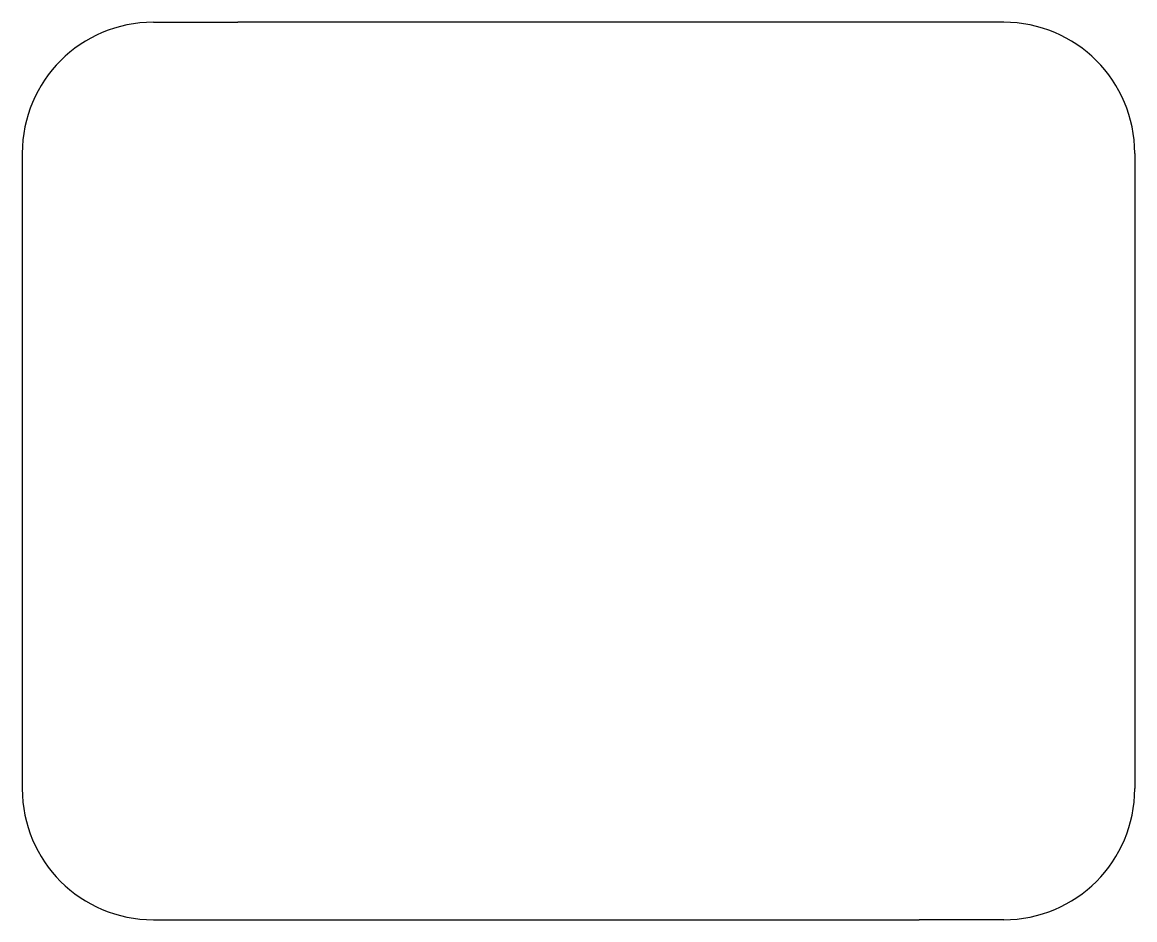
# Model space of a CAD drawing. Header units: millimetres. Extents: x 3023 to 3293, y 2204 to 2422.
import ezdxf

# ---------------------------------------------------------------- set-up
doc = ezdxf.new("R2010")
doc.units = ezdxf.units.MM

msp = doc.modelspace()

# ---------------------------------------------------------------- linework, layer by layer
for p, q in [((3054.79, 2422.09), (3075.3, 2422.09)), ((3240.75, 2422.09), (3075.3, 2422.09)), ((3261.27, 2422.09), (3240.75, 2422.09)), ((3022.96, 2390.26), (3022.96, 2236.03)), ((3293.1, 2390.26), (3293.1, 2236.03)), ((3054.79, 2204.2), (3240.75, 2204.2)), ((3261.27, 2204.2), (3240.75, 2204.2))]:
    msp.add_line(p, q)
for centre, start, end in [((3054.79, 2390.26), 90, 180), ((3261.27, 2390.26), 0, 90), ((3054.79, 2236.03), 180, 270), ((3261.27, 2236.03), 270, 0)]:
    msp.add_arc(centre, 31.83, start, end)

doc.saveas('drawing.dxf')
